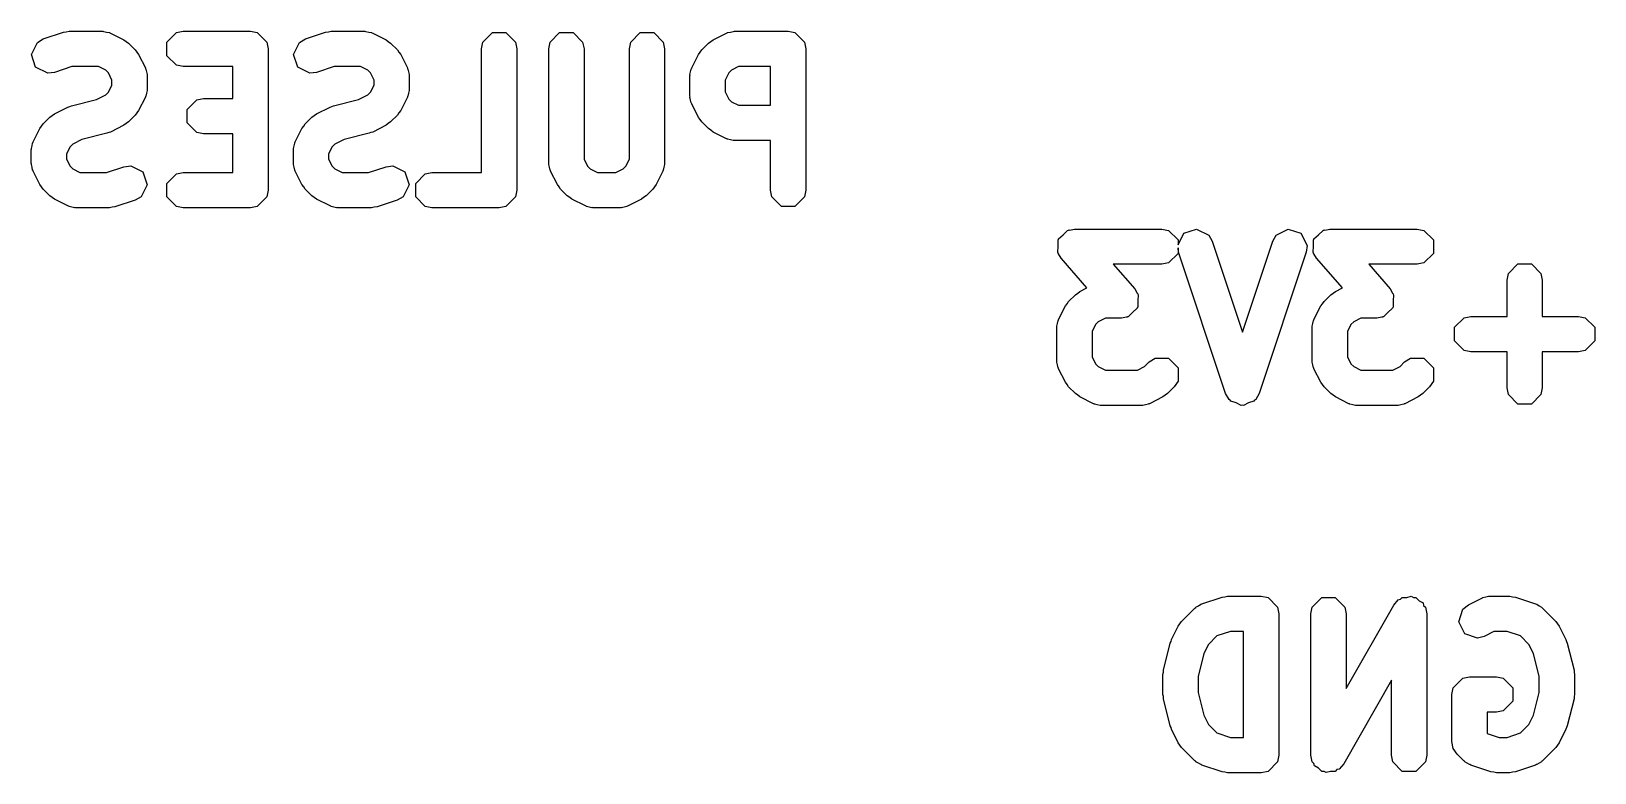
# Model space of a CAD drawing. Extents: x -2.52 to 2.01, y 0.39 to 3.93.
# Drawn here: x -2.4883 to -2.2702, y 3.3459 to 3.4492 of the extents above; entities that cross this region are included whole.
import ezdxf

# ---------------------------------------------------------------- set-up
doc = ezdxf.new("R2010")
doc.units = 0
doc.header["$MEASUREMENT"] = 0
doc.layers.add('BLACK', color=7, linetype='CONTINUOUS')

msp = doc.modelspace()

# ---------------------------------------------------------------- linework, layer by layer
at = {"layer": 'BLACK', "linetype": 'CONTINUOUS'}
for p, q in [((-2.48745, 3.44768), (-2.48662, 3.44816)), ((-2.48662, 3.44816), (-2.48381, 3.44909)), ((-2.48381, 3.44909), (-2.48341, 3.44914)), ((-2.48341, 3.44914), (-2.48303, 3.44922)), ((-2.48303, 3.44922), (-2.47834, 3.44922)), ((-2.47834, 3.44922), (-2.47822, 3.4492)), ((-2.47822, 3.4492), (-2.47817, 3.44921)), ((-2.47817, 3.44921), (-2.47779, 3.44911)), ((-2.47779, 3.44911), (-2.4774, 3.44903)), ((-2.4774, 3.44903), (-2.47736, 3.44899)), ((-2.47736, 3.44899), (-2.47724, 3.44896)), ((-2.47724, 3.44896), (-2.47537, 3.44802)), ((-2.47537, 3.44802), (-2.47505, 3.44778)), ((-2.46937, 3.4477), (-2.46803, 3.44903)), ((-2.46803, 3.44903), (-2.46709, 3.44922)), ((-2.46709, 3.44922), (-2.45772, 3.44922)), ((-2.45772, 3.44922), (-2.45678, 3.44903)), ((-2.45678, 3.44903), (-2.45545, 3.4477)), ((-2.45089, 3.44768), (-2.45006, 3.44816)), ((-2.45006, 3.44816), (-2.44725, 3.44909)), ((-2.44725, 3.44909), (-2.44686, 3.44914)), ((-2.44686, 3.44914), (-2.44647, 3.44922)), ((-2.44647, 3.44922), (-2.44178, 3.44922)), ((-2.44178, 3.44922), (-2.44166, 3.4492)), ((-2.44166, 3.4492), (-2.44161, 3.44921)), ((-2.44161, 3.44921), (-2.44123, 3.44911)), ((-2.44123, 3.44911), (-2.44084, 3.44903)), ((-2.44084, 3.44903), (-2.4408, 3.44899)), ((-2.4408, 3.44899), (-2.44068, 3.44896)), ((-2.44068, 3.44896), (-2.43881, 3.44802)), ((-2.43881, 3.44802), (-2.4385, 3.44778)), ((-2.42531, 3.4477), (-2.42398, 3.44903)), ((-2.42398, 3.44903), (-2.42209, 3.44903)), ((-2.42209, 3.44903), (-2.42076, 3.4477)), ((-2.41593, 3.4477), (-2.4146, 3.44903)), ((-2.4146, 3.44903), (-2.41272, 3.44903)), ((-2.41272, 3.44903), (-2.41139, 3.4477)), ((-2.40469, 3.4477), (-2.40335, 3.44903)), ((-2.40335, 3.44903), (-2.40147, 3.44903)), ((-2.40147, 3.44903), (-2.40014, 3.4477)), ((-2.39351, 3.44778), (-2.3932, 3.44802)), ((-2.3932, 3.44802), (-2.39133, 3.44896)), ((-2.39133, 3.44896), (-2.39121, 3.44899)), ((-2.39121, 3.44899), (-2.39117, 3.44903)), ((-2.39117, 3.44903), (-2.39078, 3.44911)), ((-2.39078, 3.44911), (-2.3904, 3.44921)), ((-2.3904, 3.44921), (-2.39035, 3.4492)), ((-2.39035, 3.4492), (-2.39023, 3.44922)), ((-2.39023, 3.44922), (-2.38273, 3.44922)), ((-2.38273, 3.44922), (-2.38179, 3.44903)), ((-2.38179, 3.44903), (-2.38045, 3.4477)), ((-2.48829, 3.446), (-2.48745, 3.44768)), ((-2.4877, 3.44421), (-2.48829, 3.446)), ((-2.47505, 3.44778), (-2.47473, 3.44756)), ((-2.47473, 3.44756), (-2.47379, 3.44662)), ((-2.47379, 3.44662), (-2.47357, 3.4463)), ((-2.47357, 3.4463), (-2.47333, 3.44599)), ((-2.47333, 3.44599), (-2.47239, 3.44411)), ((-2.46937, 3.44582), (-2.46937, 3.4477)), ((-2.46803, 3.44449), (-2.46937, 3.44582)), ((-2.45545, 3.4477), (-2.45526, 3.44676)), ((-2.45526, 3.44676), (-2.45526, 3.42707)), ((-2.45174, 3.446), (-2.45089, 3.44768)), ((-2.45114, 3.44421), (-2.45174, 3.446)), ((-2.4385, 3.44778), (-2.43817, 3.44756)), ((-2.43817, 3.44756), (-2.43723, 3.44662)), ((-2.43723, 3.44662), (-2.43701, 3.4463)), ((-2.43701, 3.4463), (-2.43677, 3.44599)), ((-2.43677, 3.44599), (-2.43583, 3.44411)), ((-2.4255, 3.44676), (-2.42531, 3.4477)), ((-2.4255, 3.42954), (-2.4255, 3.44676)), ((-2.42076, 3.4477), (-2.42057, 3.44676)), ((-2.42057, 3.44676), (-2.42057, 3.42707)), ((-2.41612, 3.44676), (-2.41593, 3.4477)), ((-2.41612, 3.43082), (-2.41612, 3.44676)), ((-2.41139, 3.4477), (-2.4112, 3.44676)), ((-2.4112, 3.44676), (-2.4112, 3.4314)), ((-2.40487, 3.44676), (-2.40469, 3.4477)), ((-2.40487, 3.4314), (-2.40487, 3.44676)), ((-2.40014, 3.4477), (-2.39995, 3.44676)), ((-2.39995, 3.44676), (-2.39995, 3.43082)), ((-2.39618, 3.44411), (-2.39524, 3.44599)), ((-2.39524, 3.44599), (-2.395, 3.4463)), ((-2.395, 3.4463), (-2.39478, 3.44662)), ((-2.39478, 3.44662), (-2.39384, 3.44756)), ((-2.39384, 3.44756), (-2.39351, 3.44778)), ((-2.38045, 3.4477), (-2.38027, 3.44676)), ((-2.38027, 3.44676), (-2.38027, 3.42707)), ((-2.48601, 3.44337), (-2.4877, 3.44421)), ((-2.48263, 3.4443), (-2.48506, 3.44349)), ((-2.47892, 3.4443), (-2.48263, 3.4443)), ((-2.47792, 3.4438), (-2.47892, 3.4443)), ((-2.47755, 3.44343), (-2.47792, 3.4438)), ((-2.47239, 3.44411), (-2.47236, 3.44399)), ((-2.47236, 3.44399), (-2.47232, 3.44395)), ((-2.47232, 3.44395), (-2.47224, 3.44356)), ((-2.47224, 3.44356), (-2.47214, 3.44318)), ((-2.46709, 3.4443), (-2.46803, 3.44449)), ((-2.46018, 3.4443), (-2.46709, 3.4443)), ((-2.46018, 3.43985), (-2.46018, 3.4443)), ((-2.44946, 3.44337), (-2.45114, 3.44421)), ((-2.44607, 3.4443), (-2.4485, 3.44349)), ((-2.44236, 3.4443), (-2.44607, 3.4443)), ((-2.44137, 3.4438), (-2.44236, 3.4443)), ((-2.44099, 3.44343), (-2.44137, 3.4438)), ((-2.43583, 3.44411), (-2.4358, 3.44399)), ((-2.4358, 3.44399), (-2.43576, 3.44395)), ((-2.43576, 3.44395), (-2.43568, 3.44356)), ((-2.43568, 3.44356), (-2.43558, 3.44318)), ((-2.39643, 3.44318), (-2.39633, 3.44356)), ((-2.39633, 3.44356), (-2.39625, 3.44395)), ((-2.39625, 3.44395), (-2.39621, 3.44399)), ((-2.39621, 3.44399), (-2.39618, 3.44411)), ((-2.39064, 3.4438), (-2.39102, 3.44343)), ((-2.38965, 3.4443), (-2.39064, 3.4438)), ((-2.38519, 3.4443), (-2.38965, 3.4443)), ((-2.38519, 3.43891), (-2.38519, 3.4443)), ((-2.48506, 3.44349), (-2.48601, 3.44337)), ((-2.47705, 3.44243), (-2.47755, 3.44343)), ((-2.47755, 3.44072), (-2.47705, 3.44172)), ((-2.47705, 3.44172), (-2.47705, 3.44243)), ((-2.47214, 3.44318), (-2.47215, 3.44313)), ((-2.47215, 3.44313), (-2.47213, 3.44301)), ((-2.47213, 3.44301), (-2.47213, 3.44114)), ((-2.4485, 3.44349), (-2.44946, 3.44337)), ((-2.44049, 3.44243), (-2.44099, 3.44343)), ((-2.44099, 3.44072), (-2.44049, 3.44172)), ((-2.44049, 3.44172), (-2.44049, 3.44243)), ((-2.43558, 3.44318), (-2.4356, 3.44313)), ((-2.4356, 3.44313), (-2.43557, 3.44301)), ((-2.43557, 3.44301), (-2.43557, 3.44114)), ((-2.39644, 3.44301), (-2.39641, 3.44313)), ((-2.39644, 3.4402), (-2.39644, 3.44301)), ((-2.39641, 3.44313), (-2.39643, 3.44318)), ((-2.39102, 3.44343), (-2.39152, 3.44243)), ((-2.39152, 3.44243), (-2.39152, 3.44078)), ((-2.48269, 3.43884), (-2.4792, 3.43971)), ((-2.4792, 3.43971), (-2.47792, 3.44035)), ((-2.47792, 3.44035), (-2.47755, 3.44072)), ((-2.47239, 3.44003), (-2.47333, 3.43816)), ((-2.47236, 3.44015), (-2.47239, 3.44003)), ((-2.47232, 3.44019), (-2.47236, 3.44015)), ((-2.47224, 3.44058), (-2.47232, 3.44019)), ((-2.47214, 3.44096), (-2.47224, 3.44058)), ((-2.47213, 3.44114), (-2.47215, 3.44101)), ((-2.47215, 3.44101), (-2.47214, 3.44096)), ((-2.46655, 3.43833), (-2.46522, 3.43966)), ((-2.46522, 3.43966), (-2.46428, 3.43985)), ((-2.46428, 3.43985), (-2.46018, 3.43985)), ((-2.44613, 3.43884), (-2.44264, 3.43971)), ((-2.44264, 3.43971), (-2.44137, 3.44035)), ((-2.44137, 3.44035), (-2.44099, 3.44072)), ((-2.43583, 3.44003), (-2.43677, 3.43816)), ((-2.4358, 3.44015), (-2.43583, 3.44003)), ((-2.43576, 3.44019), (-2.4358, 3.44015)), ((-2.43568, 3.44058), (-2.43576, 3.44019)), ((-2.43558, 3.44096), (-2.43568, 3.44058)), ((-2.43557, 3.44114), (-2.4356, 3.44101)), ((-2.4356, 3.44101), (-2.43558, 3.44096)), ((-2.39641, 3.44008), (-2.39644, 3.4402)), ((-2.39643, 3.44002), (-2.39641, 3.44008)), ((-2.39633, 3.43964), (-2.39643, 3.44002)), ((-2.39625, 3.43926), (-2.39633, 3.43964)), ((-2.39621, 3.43922), (-2.39625, 3.43926)), ((-2.39618, 3.4391), (-2.39621, 3.43922)), ((-2.39152, 3.44078), (-2.39102, 3.43978)), ((-2.39102, 3.43978), (-2.39064, 3.43941)), ((-2.39064, 3.43941), (-2.38965, 3.43891)), ((-2.48664, 3.43631), (-2.48571, 3.43725)), ((-2.48571, 3.43725), (-2.48538, 3.43747)), ((-2.48538, 3.43747), (-2.48507, 3.43771)), ((-2.48507, 3.43771), (-2.48319, 3.43865)), ((-2.48319, 3.43865), (-2.48293, 3.43872)), ((-2.48293, 3.43872), (-2.48269, 3.43884)), ((-2.47379, 3.43752), (-2.47473, 3.43658)), ((-2.47357, 3.43785), (-2.47379, 3.43752)), ((-2.47333, 3.43816), (-2.47357, 3.43785)), ((-2.46655, 3.43644), (-2.46655, 3.43833)), ((-2.45008, 3.43631), (-2.44915, 3.43725)), ((-2.44915, 3.43725), (-2.44882, 3.43747)), ((-2.44882, 3.43747), (-2.44851, 3.43771)), ((-2.44851, 3.43771), (-2.44663, 3.43865)), ((-2.44663, 3.43865), (-2.44637, 3.43872)), ((-2.44637, 3.43872), (-2.44613, 3.43884)), ((-2.43723, 3.43752), (-2.43817, 3.43658)), ((-2.43701, 3.43785), (-2.43723, 3.43752)), ((-2.43677, 3.43816), (-2.43701, 3.43785)), ((-2.39524, 3.43722), (-2.39618, 3.4391)), ((-2.395, 3.43691), (-2.39524, 3.43722)), ((-2.38965, 3.43891), (-2.38519, 3.43891)), ((-2.48804, 3.4338), (-2.4871, 3.43567)), ((-2.4871, 3.43567), (-2.48686, 3.43599)), ((-2.48686, 3.43599), (-2.48664, 3.43631)), ((-2.47774, 3.435), (-2.48123, 3.43413)), ((-2.4775, 3.43511), (-2.47774, 3.435)), ((-2.47724, 3.43518), (-2.4775, 3.43511)), ((-2.47537, 3.43612), (-2.47724, 3.43518)), ((-2.47505, 3.43636), (-2.47537, 3.43612)), ((-2.47473, 3.43658), (-2.47505, 3.43636)), ((-2.46522, 3.43511), (-2.46655, 3.43644)), ((-2.46428, 3.43493), (-2.46522, 3.43511)), ((-2.46018, 3.43493), (-2.46428, 3.43493)), ((-2.46018, 3.42954), (-2.46018, 3.43493)), ((-2.45148, 3.4338), (-2.45055, 3.43567)), ((-2.45055, 3.43567), (-2.4503, 3.43599)), ((-2.4503, 3.43599), (-2.45008, 3.43631)), ((-2.44119, 3.435), (-2.44467, 3.43413)), ((-2.44094, 3.43511), (-2.44119, 3.435)), ((-2.44068, 3.43518), (-2.44094, 3.43511)), ((-2.43881, 3.43612), (-2.44068, 3.43518)), ((-2.4385, 3.43636), (-2.43881, 3.43612)), ((-2.43817, 3.43658), (-2.4385, 3.43636)), ((-2.39478, 3.43658), (-2.395, 3.43691)), ((-2.39384, 3.43565), (-2.39478, 3.43658)), ((-2.39351, 3.43543), (-2.39384, 3.43565)), ((-2.3932, 3.43518), (-2.39351, 3.43543)), ((-2.39133, 3.43425), (-2.3932, 3.43518)), ((-2.4883, 3.4327), (-2.48828, 3.43282)), ((-2.4883, 3.43082), (-2.4883, 3.4327)), ((-2.48829, 3.43287), (-2.48819, 3.43325)), ((-2.48828, 3.43282), (-2.48829, 3.43287)), ((-2.48819, 3.43325), (-2.48811, 3.43364)), ((-2.48811, 3.43364), (-2.48807, 3.43368)), ((-2.48807, 3.43368), (-2.48804, 3.4338)), ((-2.48288, 3.43312), (-2.48338, 3.43212)), ((-2.48251, 3.43349), (-2.48288, 3.43312)), ((-2.48123, 3.43413), (-2.48251, 3.43349)), ((-2.45174, 3.43287), (-2.45163, 3.43325)), ((-2.45172, 3.43282), (-2.45174, 3.43287)), ((-2.45174, 3.4327), (-2.45172, 3.43282)), ((-2.45174, 3.43082), (-2.45174, 3.4327)), ((-2.45163, 3.43325), (-2.45156, 3.43364)), ((-2.45156, 3.43364), (-2.45152, 3.43368)), ((-2.45152, 3.43368), (-2.45148, 3.4338)), ((-2.44632, 3.43312), (-2.44682, 3.43212)), ((-2.44595, 3.43349), (-2.44632, 3.43312)), ((-2.44467, 3.43413), (-2.44595, 3.43349)), ((-2.39121, 3.43421), (-2.39133, 3.43425)), ((-2.39117, 3.43417), (-2.39121, 3.43421)), ((-2.39078, 3.4341), (-2.39117, 3.43417)), ((-2.3904, 3.43399), (-2.39078, 3.4341)), ((-2.39035, 3.43401), (-2.3904, 3.43399)), ((-2.39023, 3.43399), (-2.39035, 3.43401)), ((-2.38519, 3.43399), (-2.39023, 3.43399)), ((-2.38519, 3.42707), (-2.38519, 3.43399)), ((-2.48828, 3.4307), (-2.4883, 3.43082)), ((-2.48829, 3.43065), (-2.48828, 3.4307)), ((-2.48819, 3.43027), (-2.48829, 3.43065)), ((-2.48338, 3.43212), (-2.48338, 3.4314)), ((-2.48338, 3.4314), (-2.48288, 3.43041)), ((-2.47537, 3.43035), (-2.47442, 3.43047)), ((-2.47442, 3.43047), (-2.47273, 3.42962)), ((-2.45172, 3.4307), (-2.45174, 3.43082)), ((-2.45174, 3.43065), (-2.45172, 3.4307)), ((-2.45163, 3.43027), (-2.45174, 3.43065)), ((-2.44682, 3.43212), (-2.44682, 3.4314)), ((-2.44682, 3.4314), (-2.44632, 3.43041)), ((-2.43881, 3.43035), (-2.43786, 3.43047)), ((-2.43786, 3.43047), (-2.43617, 3.42962)), ((-2.4161, 3.4307), (-2.41612, 3.43082)), ((-2.41612, 3.43065), (-2.4161, 3.4307)), ((-2.41601, 3.43027), (-2.41612, 3.43065)), ((-2.4112, 3.4314), (-2.4107, 3.43041)), ((-2.40537, 3.43041), (-2.40487, 3.4314)), ((-2.39996, 3.43065), (-2.40006, 3.43027)), ((-2.39995, 3.43082), (-2.39998, 3.4307)), ((-2.39998, 3.4307), (-2.39996, 3.43065)), ((-2.48811, 3.42988), (-2.48819, 3.43027)), ((-2.48807, 3.42984), (-2.48811, 3.42988)), ((-2.48804, 3.42972), (-2.48807, 3.42984)), ((-2.4871, 3.42785), (-2.48804, 3.42972)), ((-2.48288, 3.43041), (-2.48251, 3.43003)), ((-2.48251, 3.43003), (-2.48151, 3.42954)), ((-2.48151, 3.42954), (-2.4778, 3.42954)), ((-2.4778, 3.42954), (-2.47537, 3.43035)), ((-2.47273, 3.42962), (-2.47214, 3.42784)), ((-2.46937, 3.42802), (-2.46803, 3.42935)), ((-2.46803, 3.42935), (-2.46709, 3.42954)), ((-2.46709, 3.42954), (-2.46018, 3.42954)), ((-2.45156, 3.42988), (-2.45163, 3.43027)), ((-2.45152, 3.42984), (-2.45156, 3.42988)), ((-2.45148, 3.42972), (-2.45152, 3.42984)), ((-2.45055, 3.42785), (-2.45148, 3.42972)), ((-2.44632, 3.43041), (-2.44595, 3.43003)), ((-2.44595, 3.43003), (-2.44495, 3.42954)), ((-2.44495, 3.42954), (-2.44124, 3.42954)), ((-2.44124, 3.42954), (-2.43881, 3.43035)), ((-2.43617, 3.42962), (-2.43558, 3.42784)), ((-2.43468, 3.42802), (-2.43335, 3.42935)), ((-2.43335, 3.42935), (-2.43241, 3.42954)), ((-2.43241, 3.42954), (-2.4255, 3.42954)), ((-2.41593, 3.42988), (-2.41601, 3.43027)), ((-2.41589, 3.42984), (-2.41593, 3.42988)), ((-2.41586, 3.42972), (-2.41589, 3.42984)), ((-2.41492, 3.42785), (-2.41586, 3.42972)), ((-2.4107, 3.43041), (-2.41033, 3.43003)), ((-2.41033, 3.43003), (-2.40933, 3.42954)), ((-2.40933, 3.42954), (-2.40674, 3.42954)), ((-2.40674, 3.42954), (-2.40575, 3.43003)), ((-2.40575, 3.43003), (-2.40537, 3.43041)), ((-2.40021, 3.42972), (-2.40115, 3.42785)), ((-2.40018, 3.42984), (-2.40021, 3.42972)), ((-2.40014, 3.42988), (-2.40018, 3.42984)), ((-2.40006, 3.43027), (-2.40014, 3.42988)), ((-2.48686, 3.42754), (-2.4871, 3.42785)), ((-2.48664, 3.42721), (-2.48686, 3.42754)), ((-2.48571, 3.42627), (-2.48664, 3.42721)), ((-2.48538, 3.42605), (-2.48571, 3.42627)), ((-2.47298, 3.42615), (-2.47381, 3.42568)), ((-2.47214, 3.42784), (-2.47298, 3.42615)), ((-2.46937, 3.42613), (-2.46937, 3.42802)), ((-2.46803, 3.4248), (-2.46937, 3.42613)), ((-2.45545, 3.42613), (-2.45678, 3.4248)), ((-2.45526, 3.42707), (-2.45545, 3.42613)), ((-2.4503, 3.42754), (-2.45055, 3.42785)), ((-2.45008, 3.42721), (-2.4503, 3.42754)), ((-2.44915, 3.42627), (-2.45008, 3.42721)), ((-2.44882, 3.42605), (-2.44915, 3.42627)), ((-2.43642, 3.42615), (-2.43726, 3.42568)), ((-2.43558, 3.42784), (-2.43642, 3.42615)), ((-2.43468, 3.42613), (-2.43468, 3.42802)), ((-2.43335, 3.4248), (-2.43468, 3.42613)), ((-2.42076, 3.42613), (-2.42209, 3.4248)), ((-2.42057, 3.42707), (-2.42076, 3.42613)), ((-2.41468, 3.42754), (-2.41492, 3.42785)), ((-2.41446, 3.42721), (-2.41468, 3.42754)), ((-2.41353, 3.42627), (-2.41446, 3.42721)), ((-2.4132, 3.42605), (-2.41353, 3.42627)), ((-2.40255, 3.42627), (-2.40288, 3.42605)), ((-2.40161, 3.42721), (-2.40255, 3.42627)), ((-2.40139, 3.42754), (-2.40161, 3.42721)), ((-2.40115, 3.42785), (-2.40139, 3.42754)), ((-2.385, 3.42613), (-2.38519, 3.42707)), ((-2.38367, 3.4248), (-2.385, 3.42613)), ((-2.38045, 3.42613), (-2.38179, 3.4248)), ((-2.38027, 3.42707), (-2.38045, 3.42613)), ((-2.48507, 3.42581), (-2.48538, 3.42605)), ((-2.48319, 3.42487), (-2.48507, 3.42581)), ((-2.48307, 3.42484), (-2.48319, 3.42487)), ((-2.48303, 3.4248), (-2.48307, 3.42484)), ((-2.48265, 3.42472), (-2.48303, 3.4248)), ((-2.48226, 3.42462), (-2.48265, 3.42472)), ((-2.48221, 3.42464), (-2.48226, 3.42462)), ((-2.48209, 3.42461), (-2.48221, 3.42464)), ((-2.4774, 3.42461), (-2.48209, 3.42461)), ((-2.47702, 3.42469), (-2.4774, 3.42461)), ((-2.47663, 3.42474), (-2.47702, 3.42469)), ((-2.47381, 3.42568), (-2.47663, 3.42474)), ((-2.46709, 3.42461), (-2.46803, 3.4248)), ((-2.45772, 3.42461), (-2.46709, 3.42461)), ((-2.45678, 3.4248), (-2.45772, 3.42461)), ((-2.44851, 3.42581), (-2.44882, 3.42605)), ((-2.44663, 3.42487), (-2.44851, 3.42581)), ((-2.44651, 3.42484), (-2.44663, 3.42487)), ((-2.44647, 3.4248), (-2.44651, 3.42484)), ((-2.44609, 3.42472), (-2.44647, 3.4248)), ((-2.44571, 3.42462), (-2.44609, 3.42472)), ((-2.44565, 3.42464), (-2.44571, 3.42462)), ((-2.44553, 3.42461), (-2.44565, 3.42464)), ((-2.44085, 3.42461), (-2.44553, 3.42461)), ((-2.44046, 3.42469), (-2.44085, 3.42461)), ((-2.44007, 3.42474), (-2.44046, 3.42469)), ((-2.43726, 3.42568), (-2.44007, 3.42474)), ((-2.43241, 3.42461), (-2.43335, 3.4248)), ((-2.42304, 3.42461), (-2.43241, 3.42461)), ((-2.42209, 3.4248), (-2.42304, 3.42461)), ((-2.41289, 3.42581), (-2.4132, 3.42605)), ((-2.41101, 3.42487), (-2.41289, 3.42581)), ((-2.41089, 3.42484), (-2.41101, 3.42487)), ((-2.41085, 3.4248), (-2.41089, 3.42484)), ((-2.41047, 3.42472), (-2.41085, 3.4248)), ((-2.41009, 3.42462), (-2.41047, 3.42472)), ((-2.41003, 3.42464), (-2.41009, 3.42462)), ((-2.40991, 3.42461), (-2.41003, 3.42464)), ((-2.40616, 3.42461), (-2.40991, 3.42461)), ((-2.40604, 3.42464), (-2.40616, 3.42461)), ((-2.40599, 3.42462), (-2.40604, 3.42464)), ((-2.40561, 3.42472), (-2.40599, 3.42462)), ((-2.40522, 3.4248), (-2.40561, 3.42472)), ((-2.40518, 3.42484), (-2.40522, 3.4248)), ((-2.40506, 3.42487), (-2.40518, 3.42484)), ((-2.40319, 3.42581), (-2.40506, 3.42487)), ((-2.40288, 3.42605), (-2.40319, 3.42581)), ((-2.38179, 3.4248), (-2.38367, 3.4248)), ((-2.34507, 3.42014), (-2.34501, 3.4202)), ((-2.34507, 3.41928), (-2.34507, 3.42014)), ((-2.34501, 3.4202), (-2.345, 3.42029)), ((-2.345, 3.42029), (-2.34435, 3.42086)), ((-2.34435, 3.42086), (-2.34374, 3.42147)), ((-2.34374, 3.42147), (-2.34362, 3.4215)), ((-2.34362, 3.4215), (-2.34358, 3.42153)), ((-2.34358, 3.42153), (-2.34348, 3.42152)), ((-2.34348, 3.42152), (-2.3428, 3.42166)), ((-2.3428, 3.42166), (-2.33061, 3.42166)), ((-2.33061, 3.42166), (-2.32967, 3.42147)), ((-2.32967, 3.42147), (-2.32834, 3.42014)), ((-2.32834, 3.41946), (-2.32753, 3.42106)), ((-2.32834, 3.42014), (-2.32834, 3.41946)), ((-2.32753, 3.42106), (-2.32575, 3.42165)), ((-2.32575, 3.42165), (-2.32406, 3.42081)), ((-2.32406, 3.42081), (-2.32359, 3.41998)), ((-2.32359, 3.41998), (-2.31936, 3.4073)), ((-2.31936, 3.4073), (-2.31513, 3.41998)), ((-2.31513, 3.41998), (-2.31466, 3.42081)), ((-2.31466, 3.42081), (-2.31297, 3.42165)), ((-2.31297, 3.42165), (-2.31119, 3.42106)), ((-2.31119, 3.42106), (-2.31034, 3.41937)), ((-2.30945, 3.42014), (-2.30939, 3.4202)), ((-2.30945, 3.41928), (-2.30945, 3.42014)), ((-2.30939, 3.4202), (-2.30938, 3.42029)), ((-2.30938, 3.42029), (-2.30873, 3.42086)), ((-2.30873, 3.42086), (-2.30812, 3.42147)), ((-2.30812, 3.42147), (-2.308, 3.4215)), ((-2.308, 3.4215), (-2.30796, 3.42153)), ((-2.30796, 3.42153), (-2.30786, 3.42152)), ((-2.30786, 3.42152), (-2.30717, 3.42166)), ((-2.30717, 3.42166), (-2.29499, 3.42166)), ((-2.29499, 3.42166), (-2.29405, 3.42147)), ((-2.29405, 3.42147), (-2.29272, 3.42014)), ((-2.29272, 3.42014), (-2.29272, 3.41826)), ((-2.34513, 3.41841), (-2.34507, 3.41928)), ((-2.34507, 3.41831), (-2.34513, 3.41841)), ((-2.34507, 3.41826), (-2.34507, 3.41831)), ((-2.345, 3.41819), (-2.34507, 3.41826)), ((-2.34465, 3.41758), (-2.345, 3.41819)), ((-2.34104, 3.41346), (-2.34465, 3.41758)), ((-2.32834, 3.41826), (-2.32967, 3.41693)), ((-2.32826, 3.41842), (-2.32834, 3.41905)), ((-2.32834, 3.41905), (-2.32834, 3.41826)), ((-2.3217, 3.39874), (-2.32826, 3.41842)), ((-2.31046, 3.41842), (-2.31703, 3.39874)), ((-2.31034, 3.41937), (-2.31046, 3.41842)), ((-2.30951, 3.41841), (-2.30945, 3.41928)), ((-2.30945, 3.41831), (-2.30951, 3.41841)), ((-2.30945, 3.41826), (-2.30945, 3.41831)), ((-2.30938, 3.41819), (-2.30945, 3.41826)), ((-2.30903, 3.41758), (-2.30938, 3.41819)), ((-2.30542, 3.41346), (-2.30903, 3.41758)), ((-2.29272, 3.41826), (-2.29405, 3.41693)), ((-2.33061, 3.41674), (-2.33737, 3.41674)), ((-2.33737, 3.41674), (-2.33438, 3.41332)), ((-2.32967, 3.41693), (-2.33061, 3.41674)), ((-2.29499, 3.41674), (-2.30175, 3.41674)), ((-2.30175, 3.41674), (-2.29876, 3.41332)), ((-2.29405, 3.41693), (-2.29499, 3.41674)), ((-2.28245, 3.41451), (-2.28226, 3.41546)), ((-2.28226, 3.41546), (-2.28093, 3.41679)), ((-2.28093, 3.41679), (-2.27905, 3.41679)), ((-2.27905, 3.41679), (-2.27772, 3.41546)), ((-2.27772, 3.41546), (-2.27753, 3.41451)), ((-2.34202, 3.41296), (-2.34104, 3.41346)), ((-2.33438, 3.41332), (-2.33403, 3.41272)), ((-2.3064, 3.41296), (-2.30542, 3.41346)), ((-2.29876, 3.41332), (-2.29841, 3.41272)), ((-2.28245, 3.40948), (-2.28245, 3.41451)), ((-2.27753, 3.41451), (-2.27753, 3.40948)), ((-2.345, 3.40905), (-2.34406, 3.41093)), ((-2.34406, 3.41093), (-2.34382, 3.41124)), ((-2.34382, 3.41124), (-2.3436, 3.41157)), ((-2.3436, 3.41157), (-2.34266, 3.4125)), ((-2.34266, 3.4125), (-2.34233, 3.41272)), ((-2.34233, 3.41272), (-2.34202, 3.41296)), ((-2.33403, 3.41272), (-2.33396, 3.41264)), ((-2.33396, 3.41264), (-2.33396, 3.41259)), ((-2.33396, 3.41259), (-2.3339, 3.41249)), ((-2.3339, 3.41249), (-2.33396, 3.41163)), ((-2.33396, 3.41163), (-2.33396, 3.41076)), ((-2.30938, 3.40905), (-2.30844, 3.41093)), ((-2.30844, 3.41093), (-2.3082, 3.41124)), ((-2.3082, 3.41124), (-2.30798, 3.41157)), ((-2.30798, 3.41157), (-2.30704, 3.4125)), ((-2.30704, 3.4125), (-2.30671, 3.41272)), ((-2.30671, 3.41272), (-2.3064, 3.41296)), ((-2.29841, 3.41272), (-2.29834, 3.41264)), ((-2.29834, 3.41264), (-2.29834, 3.41259)), ((-2.29834, 3.41259), (-2.29828, 3.41249)), ((-2.29828, 3.41249), (-2.29834, 3.41163)), ((-2.29834, 3.41163), (-2.29834, 3.41076)), ((-2.34515, 3.40851), (-2.34507, 3.40889)), ((-2.34507, 3.40889), (-2.34503, 3.40893)), ((-2.34503, 3.40893), (-2.345, 3.40905)), ((-2.33946, 3.40874), (-2.33984, 3.40837)), ((-2.33846, 3.40924), (-2.33946, 3.40874)), ((-2.33623, 3.40924), (-2.33846, 3.40924)), ((-2.33555, 3.40938), (-2.33623, 3.40924)), ((-2.33545, 3.40937), (-2.33555, 3.40938)), ((-2.33541, 3.40941), (-2.33545, 3.40937)), ((-2.33529, 3.40943), (-2.33541, 3.40941)), ((-2.33468, 3.41004), (-2.33529, 3.40943)), ((-2.33403, 3.41061), (-2.33468, 3.41004)), ((-2.33402, 3.4107), (-2.33403, 3.41061)), ((-2.33396, 3.41076), (-2.33402, 3.4107)), ((-2.30952, 3.40851), (-2.30945, 3.40889)), ((-2.30945, 3.40889), (-2.30941, 3.40893)), ((-2.30941, 3.40893), (-2.30938, 3.40905)), ((-2.30384, 3.40874), (-2.30422, 3.40837)), ((-2.30284, 3.40924), (-2.30384, 3.40874)), ((-2.30061, 3.40924), (-2.30284, 3.40924)), ((-2.29993, 3.40938), (-2.30061, 3.40924)), ((-2.29982, 3.40937), (-2.29993, 3.40938)), ((-2.29978, 3.40941), (-2.29982, 3.40937)), ((-2.29967, 3.40943), (-2.29978, 3.40941)), ((-2.29906, 3.41004), (-2.29967, 3.40943)), ((-2.29841, 3.41061), (-2.29906, 3.41004)), ((-2.2984, 3.4107), (-2.29841, 3.41061)), ((-2.29834, 3.41076), (-2.2984, 3.4107)), ((-2.28976, 3.40796), (-2.28843, 3.40929)), ((-2.28843, 3.40929), (-2.28749, 3.40948)), ((-2.28749, 3.40948), (-2.28245, 3.40948)), ((-2.27753, 3.40948), (-2.27249, 3.40948)), ((-2.27249, 3.40948), (-2.27155, 3.40929)), ((-2.27155, 3.40929), (-2.27022, 3.40796)), ((-2.34526, 3.40795), (-2.34523, 3.40807)), ((-2.34526, 3.40326), (-2.34526, 3.40795)), ((-2.34525, 3.40813), (-2.34515, 3.40851)), ((-2.34523, 3.40807), (-2.34525, 3.40813)), ((-2.33984, 3.40837), (-2.34033, 3.40737)), ((-2.34033, 3.40737), (-2.34033, 3.40385)), ((-2.30964, 3.40795), (-2.30961, 3.40807)), ((-2.30964, 3.40326), (-2.30964, 3.40795)), ((-2.30963, 3.40813), (-2.30952, 3.40851)), ((-2.30961, 3.40807), (-2.30963, 3.40813)), ((-2.30422, 3.40837), (-2.30471, 3.40737)), ((-2.30471, 3.40737), (-2.30471, 3.40385)), ((-2.28976, 3.40607), (-2.28976, 3.40796)), ((-2.27022, 3.40796), (-2.27022, 3.40607)), ((-2.28843, 3.40474), (-2.28976, 3.40607)), ((-2.28749, 3.40455), (-2.28843, 3.40474)), ((-2.28245, 3.40455), (-2.28749, 3.40455)), ((-2.28245, 3.39952), (-2.28245, 3.40455)), ((-2.27249, 3.40455), (-2.27753, 3.40455)), ((-2.27753, 3.40455), (-2.27753, 3.39952)), ((-2.27155, 3.40474), (-2.27249, 3.40455)), ((-2.27022, 3.40607), (-2.27155, 3.40474)), ((-2.34523, 3.40314), (-2.34526, 3.40326)), ((-2.34525, 3.40309), (-2.34523, 3.40314)), ((-2.34515, 3.40271), (-2.34525, 3.40309)), ((-2.34507, 3.40232), (-2.34515, 3.40271)), ((-2.34503, 3.40228), (-2.34507, 3.40232)), ((-2.345, 3.40216), (-2.34503, 3.40228)), ((-2.34406, 3.40029), (-2.345, 3.40216)), ((-2.34033, 3.40385), (-2.33984, 3.40285)), ((-2.33984, 3.40285), (-2.33946, 3.40248)), ((-2.33946, 3.40248), (-2.33846, 3.40198)), ((-2.334, 3.40198), (-2.333, 3.40248)), ((-2.333, 3.40248), (-2.33235, 3.40313)), ((-2.33235, 3.40313), (-2.33155, 3.40366)), ((-2.33155, 3.40366), (-2.32967, 3.40366)), ((-2.32967, 3.40366), (-2.32834, 3.40233)), ((-2.32834, 3.40233), (-2.32834, 3.40045)), ((-2.30961, 3.40314), (-2.30964, 3.40326)), ((-2.30963, 3.40309), (-2.30961, 3.40314)), ((-2.30952, 3.40271), (-2.30963, 3.40309)), ((-2.30945, 3.40232), (-2.30952, 3.40271)), ((-2.30941, 3.40228), (-2.30945, 3.40232)), ((-2.30938, 3.40216), (-2.30941, 3.40228)), ((-2.30844, 3.40029), (-2.30938, 3.40216)), ((-2.30471, 3.40385), (-2.30422, 3.40285)), ((-2.30422, 3.40285), (-2.30384, 3.40248)), ((-2.30384, 3.40248), (-2.30284, 3.40198)), ((-2.29838, 3.40198), (-2.29738, 3.40248)), ((-2.29738, 3.40248), (-2.29673, 3.40313)), ((-2.29673, 3.40313), (-2.29593, 3.40366)), ((-2.29593, 3.40366), (-2.29405, 3.40366)), ((-2.29405, 3.40366), (-2.29272, 3.40233)), ((-2.29272, 3.40233), (-2.29272, 3.40045)), ((-2.34382, 3.39998), (-2.34406, 3.40029)), ((-2.3436, 3.39965), (-2.34382, 3.39998)), ((-2.33846, 3.40198), (-2.334, 3.40198)), ((-2.32834, 3.40045), (-2.32887, 3.39965)), ((-2.3082, 3.39998), (-2.30844, 3.40029)), ((-2.30798, 3.39965), (-2.3082, 3.39998)), ((-2.30284, 3.40198), (-2.29838, 3.40198)), ((-2.29272, 3.40045), (-2.29325, 3.39965)), ((-2.34266, 3.39871), (-2.3436, 3.39965)), ((-2.34233, 3.39849), (-2.34266, 3.39871)), ((-2.34202, 3.39825), (-2.34233, 3.39849)), ((-2.34015, 3.39731), (-2.34202, 3.39825)), ((-2.33045, 3.39825), (-2.33232, 3.39731)), ((-2.33013, 3.39849), (-2.33045, 3.39825)), ((-2.32981, 3.39871), (-2.33013, 3.39849)), ((-2.32887, 3.39965), (-2.32981, 3.39871)), ((-2.32122, 3.3979), (-2.3217, 3.39874)), ((-2.32106, 3.39782), (-2.32122, 3.3979)), ((-2.32097, 3.39766), (-2.32106, 3.39782)), ((-2.31767, 3.39782), (-2.31775, 3.39766)), ((-2.3175, 3.3979), (-2.31767, 3.39782)), ((-2.31703, 3.39874), (-2.3175, 3.3979)), ((-2.30704, 3.39871), (-2.30798, 3.39965)), ((-2.30671, 3.39849), (-2.30704, 3.39871)), ((-2.3064, 3.39825), (-2.30671, 3.39849)), ((-2.30453, 3.39731), (-2.3064, 3.39825)), ((-2.29483, 3.39825), (-2.2967, 3.39731)), ((-2.29451, 3.39849), (-2.29483, 3.39825)), ((-2.29419, 3.39871), (-2.29451, 3.39849)), ((-2.29325, 3.39965), (-2.29419, 3.39871)), ((-2.28226, 3.39857), (-2.28245, 3.39952)), ((-2.28093, 3.39724), (-2.28226, 3.39857)), ((-2.27772, 3.39857), (-2.27905, 3.39724)), ((-2.27753, 3.39952), (-2.27772, 3.39857)), ((-2.34003, 3.39728), (-2.34015, 3.39731)), ((-2.33999, 3.39724), (-2.34003, 3.39728)), ((-2.3396, 3.39717), (-2.33999, 3.39724)), ((-2.33922, 3.39706), (-2.3396, 3.39717)), ((-2.33917, 3.39708), (-2.33922, 3.39706)), ((-2.33905, 3.39705), (-2.33917, 3.39708)), ((-2.33342, 3.39705), (-2.33905, 3.39705)), ((-2.3333, 3.39708), (-2.33342, 3.39705)), ((-2.33325, 3.39706), (-2.3333, 3.39708)), ((-2.33287, 3.39717), (-2.33325, 3.39706)), ((-2.33248, 3.39724), (-2.33287, 3.39717)), ((-2.33244, 3.39728), (-2.33248, 3.39724)), ((-2.33232, 3.39731), (-2.33244, 3.39728)), ((-2.32023, 3.39741), (-2.32097, 3.39766)), ((-2.31954, 3.39706), (-2.32023, 3.39741)), ((-2.31936, 3.39712), (-2.31954, 3.39706)), ((-2.31919, 3.39706), (-2.31936, 3.39712)), ((-2.31849, 3.39741), (-2.31919, 3.39706)), ((-2.31775, 3.39766), (-2.31849, 3.39741)), ((-2.30441, 3.39728), (-2.30453, 3.39731)), ((-2.30437, 3.39724), (-2.30441, 3.39728)), ((-2.30398, 3.39717), (-2.30437, 3.39724)), ((-2.3036, 3.39706), (-2.30398, 3.39717)), ((-2.30355, 3.39708), (-2.3036, 3.39706)), ((-2.30343, 3.39705), (-2.30355, 3.39708)), ((-2.2978, 3.39705), (-2.30343, 3.39705)), ((-2.29768, 3.39708), (-2.2978, 3.39705)), ((-2.29763, 3.39706), (-2.29768, 3.39708)), ((-2.29725, 3.39717), (-2.29763, 3.39706)), ((-2.29686, 3.39724), (-2.29725, 3.39717)), ((-2.29682, 3.39728), (-2.29686, 3.39724)), ((-2.2967, 3.39731), (-2.29682, 3.39728)), ((-2.27905, 3.39724), (-2.28093, 3.39724)), ((-2.32512, 3.36936), (-2.32501, 3.36942)), ((-2.32501, 3.36942), (-2.3222, 3.37035)), ((-2.3222, 3.37035), (-2.32181, 3.3704)), ((-2.32181, 3.3704), (-2.32142, 3.37048)), ((-2.32142, 3.37048), (-2.31674, 3.37048)), ((-2.31674, 3.37048), (-2.31579, 3.37029)), ((-2.31579, 3.37029), (-2.31446, 3.36896)), ((-2.30964, 3.36896), (-2.3083, 3.37029)), ((-2.3083, 3.37029), (-2.30642, 3.37029)), ((-2.30642, 3.37029), (-2.30509, 3.36896)), ((-2.29825, 3.36924), (-2.29762, 3.36996)), ((-2.29762, 3.36996), (-2.29729, 3.37005)), ((-2.29729, 3.37005), (-2.29706, 3.37029)), ((-2.29706, 3.37029), (-2.29642, 3.37029)), ((-2.29642, 3.37029), (-2.2958, 3.37046)), ((-2.2958, 3.37046), (-2.29551, 3.37029)), ((-2.29551, 3.37029), (-2.29517, 3.37029)), ((-2.29517, 3.37029), (-2.29472, 3.36984)), ((-2.29472, 3.36984), (-2.29417, 3.36953)), ((-2.29417, 3.36953), (-2.29408, 3.3692)), ((-2.28784, 3.36928), (-2.28597, 3.37022)), ((-2.28597, 3.37022), (-2.28585, 3.37025)), ((-2.28585, 3.37025), (-2.28581, 3.37029)), ((-2.28581, 3.37029), (-2.28542, 3.37037)), ((-2.28542, 3.37037), (-2.28504, 3.37047)), ((-2.28504, 3.37047), (-2.28499, 3.37046)), ((-2.28499, 3.37046), (-2.28486, 3.37048)), ((-2.28486, 3.37048), (-2.28205, 3.37048)), ((-2.28205, 3.37048), (-2.28167, 3.3704)), ((-2.28167, 3.3704), (-2.28127, 3.37035)), ((-2.28127, 3.37035), (-2.27846, 3.36942)), ((-2.27846, 3.36942), (-2.27836, 3.36936)), ((-2.32785, 3.36695), (-2.32598, 3.36882)), ((-2.32598, 3.36882), (-2.32587, 3.36889)), ((-2.32587, 3.36889), (-2.32585, 3.36894)), ((-2.32585, 3.36894), (-2.3255, 3.36914)), ((-2.3255, 3.36914), (-2.32518, 3.36936)), ((-2.32518, 3.36936), (-2.32512, 3.36936)), ((-2.31446, 3.36896), (-2.31428, 3.36802)), ((-2.31428, 3.36802), (-2.31428, 3.34833)), ((-2.30982, 3.36802), (-2.30964, 3.36896)), ((-2.30982, 3.34833), (-2.30982, 3.36802)), ((-2.30509, 3.36896), (-2.3049, 3.36802)), ((-2.3049, 3.3576), (-2.29825, 3.36924)), ((-2.3049, 3.36802), (-2.3049, 3.3576)), ((-2.29408, 3.3692), (-2.29384, 3.36896)), ((-2.29384, 3.36896), (-2.29365, 3.36802)), ((-2.29365, 3.36802), (-2.29365, 3.34833)), ((-2.28919, 3.36691), (-2.2886, 3.36869)), ((-2.2886, 3.36869), (-2.28784, 3.36928)), ((-2.27836, 3.36936), (-2.2783, 3.36936)), ((-2.2783, 3.36936), (-2.27797, 3.36914)), ((-2.27797, 3.36914), (-2.27763, 3.36894)), ((-2.27763, 3.36894), (-2.2776, 3.36889)), ((-2.2776, 3.36889), (-2.2775, 3.36882)), ((-2.2775, 3.36882), (-2.27563, 3.36695)), ((-2.32925, 3.36443), (-2.32831, 3.36631)), ((-2.32831, 3.36631), (-2.32807, 3.36662)), ((-2.32807, 3.36662), (-2.32785, 3.36695)), ((-2.32102, 3.36556), (-2.32291, 3.36493)), ((-2.3192, 3.36556), (-2.32102, 3.36556)), ((-2.3192, 3.35079), (-2.3192, 3.36556)), ((-2.28835, 3.36522), (-2.28919, 3.36691)), ((-2.28657, 3.36463), (-2.28835, 3.36522)), ((-2.28428, 3.36556), (-2.28564, 3.36488)), ((-2.28245, 3.36556), (-2.28428, 3.36556)), ((-2.28057, 3.36493), (-2.28245, 3.36556)), ((-2.27563, 3.36695), (-2.27541, 3.36662)), ((-2.27541, 3.36662), (-2.27517, 3.36631)), ((-2.27517, 3.36631), (-2.27423, 3.36443)), ((-2.33037, 3.36018), (-2.32943, 3.36393)), ((-2.32943, 3.36393), (-2.32932, 3.36417)), ((-2.32932, 3.36417), (-2.32925, 3.36443)), ((-2.32409, 3.36375), (-2.32473, 3.36247)), ((-2.32291, 3.36493), (-2.32409, 3.36375)), ((-2.28564, 3.36488), (-2.28657, 3.36463)), ((-2.27939, 3.36375), (-2.28057, 3.36493)), ((-2.27875, 3.36247), (-2.27939, 3.36375)), ((-2.27423, 3.36443), (-2.27416, 3.36417)), ((-2.27416, 3.36417), (-2.27404, 3.36393)), ((-2.27404, 3.36393), (-2.2731, 3.36018)), ((-2.32473, 3.36247), (-2.32552, 3.35928)), ((-2.27795, 3.35928), (-2.27875, 3.36247)), ((-2.33045, 3.35958), (-2.33039, 3.35988)), ((-2.33045, 3.35677), (-2.33045, 3.35958)), ((-2.33039, 3.35988), (-2.33037, 3.36018)), ((-2.32552, 3.35928), (-2.32552, 3.35707)), ((-2.29857, 3.35875), (-2.30523, 3.34711)), ((-2.29857, 3.34833), (-2.29857, 3.35875)), ((-2.28995, 3.35771), (-2.28862, 3.35904)), ((-2.28862, 3.35904), (-2.28768, 3.35923)), ((-2.28768, 3.35923), (-2.28393, 3.35923)), ((-2.28393, 3.35923), (-2.28299, 3.35904)), ((-2.28299, 3.35904), (-2.28165, 3.35771)), ((-2.27795, 3.35707), (-2.27795, 3.35928)), ((-2.2731, 3.36018), (-2.27309, 3.35988)), ((-2.27309, 3.35988), (-2.27303, 3.35958)), ((-2.27303, 3.35958), (-2.27303, 3.35677)), ((-2.33039, 3.35648), (-2.33045, 3.35677)), ((-2.33037, 3.35617), (-2.33039, 3.35648)), ((-2.32552, 3.35707), (-2.32473, 3.35388)), ((-2.29014, 3.35677), (-2.28995, 3.35771)), ((-2.29014, 3.35021), (-2.29014, 3.35677)), ((-2.28165, 3.35771), (-2.28165, 3.35583)), ((-2.27875, 3.35388), (-2.27795, 3.35707)), ((-2.27309, 3.35648), (-2.2731, 3.35617)), ((-2.27303, 3.35677), (-2.27309, 3.35648)), ((-2.32943, 3.35242), (-2.33037, 3.35617)), ((-2.28393, 3.35431), (-2.28522, 3.35431)), ((-2.28522, 3.35431), (-2.28522, 3.35136)), ((-2.28299, 3.3545), (-2.28393, 3.35431)), ((-2.28165, 3.35583), (-2.28299, 3.3545)), ((-2.2731, 3.35617), (-2.27404, 3.35242)), ((-2.32932, 3.35218), (-2.32943, 3.35242)), ((-2.32925, 3.35192), (-2.32932, 3.35218)), ((-2.32473, 3.35388), (-2.32409, 3.3526)), ((-2.32409, 3.3526), (-2.32291, 3.35142)), ((-2.28057, 3.35142), (-2.27939, 3.3526)), ((-2.27939, 3.3526), (-2.27875, 3.35388)), ((-2.27416, 3.35218), (-2.27423, 3.35192)), ((-2.27404, 3.35242), (-2.27416, 3.35218)), ((-2.32831, 3.35005), (-2.32925, 3.35192)), ((-2.32807, 3.34973), (-2.32831, 3.35005)), ((-2.32291, 3.35142), (-2.32102, 3.35079)), ((-2.32102, 3.35079), (-2.3192, 3.35079)), ((-2.28995, 3.34927), (-2.29014, 3.35021)), ((-2.28522, 3.35136), (-2.28353, 3.35079)), ((-2.28353, 3.35079), (-2.28245, 3.35079)), ((-2.28245, 3.35079), (-2.28057, 3.35142)), ((-2.27517, 3.35005), (-2.27541, 3.34973)), ((-2.27423, 3.35192), (-2.27517, 3.35005)), ((-2.32785, 3.34941), (-2.32807, 3.34973)), ((-2.32598, 3.34753), (-2.32785, 3.34941)), ((-2.31428, 3.34833), (-2.31446, 3.34739)), ((-2.30964, 3.34739), (-2.30982, 3.34833)), ((-2.29839, 3.34739), (-2.29857, 3.34833)), ((-2.29365, 3.34833), (-2.29384, 3.34739)), ((-2.28942, 3.34847), (-2.28995, 3.34927)), ((-2.28995, 3.34927), (-2.28995, 3.34927)), ((-2.28848, 3.34753), (-2.28942, 3.34847)), ((-2.27563, 3.34941), (-2.2775, 3.34753)), ((-2.27541, 3.34973), (-2.27563, 3.34941)), ((-2.32587, 3.34746), (-2.32598, 3.34753)), ((-2.32585, 3.34741), (-2.32587, 3.34746)), ((-2.3255, 3.34722), (-2.32585, 3.34741)), ((-2.32518, 3.347), (-2.3255, 3.34722)), ((-2.32512, 3.347), (-2.32518, 3.347)), ((-2.32501, 3.34694), (-2.32512, 3.347)), ((-2.3222, 3.346), (-2.32501, 3.34694)), ((-2.32181, 3.34595), (-2.3222, 3.346)), ((-2.32142, 3.34587), (-2.32181, 3.34595)), ((-2.31674, 3.34587), (-2.32142, 3.34587)), ((-2.31579, 3.34606), (-2.31674, 3.34587)), ((-2.31446, 3.34739), (-2.31579, 3.34606)), ((-2.3094, 3.34715), (-2.30964, 3.34739)), ((-2.30931, 3.34683), (-2.3094, 3.34715)), ((-2.30875, 3.34651), (-2.30931, 3.34683)), ((-2.3083, 3.34606), (-2.30875, 3.34651)), ((-2.30797, 3.34606), (-2.3083, 3.34606)), ((-2.30767, 3.34589), (-2.30797, 3.34606)), ((-2.30706, 3.34606), (-2.30767, 3.34589)), ((-2.30642, 3.34606), (-2.30706, 3.34606)), ((-2.30618, 3.3463), (-2.30642, 3.34606)), ((-2.30586, 3.34639), (-2.30618, 3.3463)), ((-2.30523, 3.34711), (-2.30586, 3.34639)), ((-2.29706, 3.34606), (-2.29839, 3.34739)), ((-2.29517, 3.34606), (-2.29706, 3.34606)), ((-2.29384, 3.34739), (-2.29517, 3.34606)), ((-2.28838, 3.34746), (-2.28848, 3.34753)), ((-2.28835, 3.34741), (-2.28838, 3.34746)), ((-2.28801, 3.34722), (-2.28835, 3.34741)), ((-2.28768, 3.347), (-2.28801, 3.34722)), ((-2.28762, 3.347), (-2.28768, 3.347)), ((-2.28752, 3.34694), (-2.28762, 3.347)), ((-2.28471, 3.346), (-2.28752, 3.34694)), ((-2.28431, 3.34595), (-2.28471, 3.346)), ((-2.28393, 3.34587), (-2.28431, 3.34595)), ((-2.28205, 3.34587), (-2.28393, 3.34587)), ((-2.28167, 3.34595), (-2.28205, 3.34587)), ((-2.28127, 3.346), (-2.28167, 3.34595)), ((-2.27846, 3.34694), (-2.28127, 3.346)), ((-2.27836, 3.347), (-2.27846, 3.34694)), ((-2.2783, 3.347), (-2.27836, 3.347)), ((-2.27797, 3.34722), (-2.2783, 3.347)), ((-2.27763, 3.34741), (-2.27797, 3.34722)), ((-2.2776, 3.34746), (-2.27763, 3.34741)), ((-2.2775, 3.34753), (-2.2776, 3.34746))]:
    msp.add_line(p, q, dxfattribs=at)

doc.saveas('drawing.dxf')
